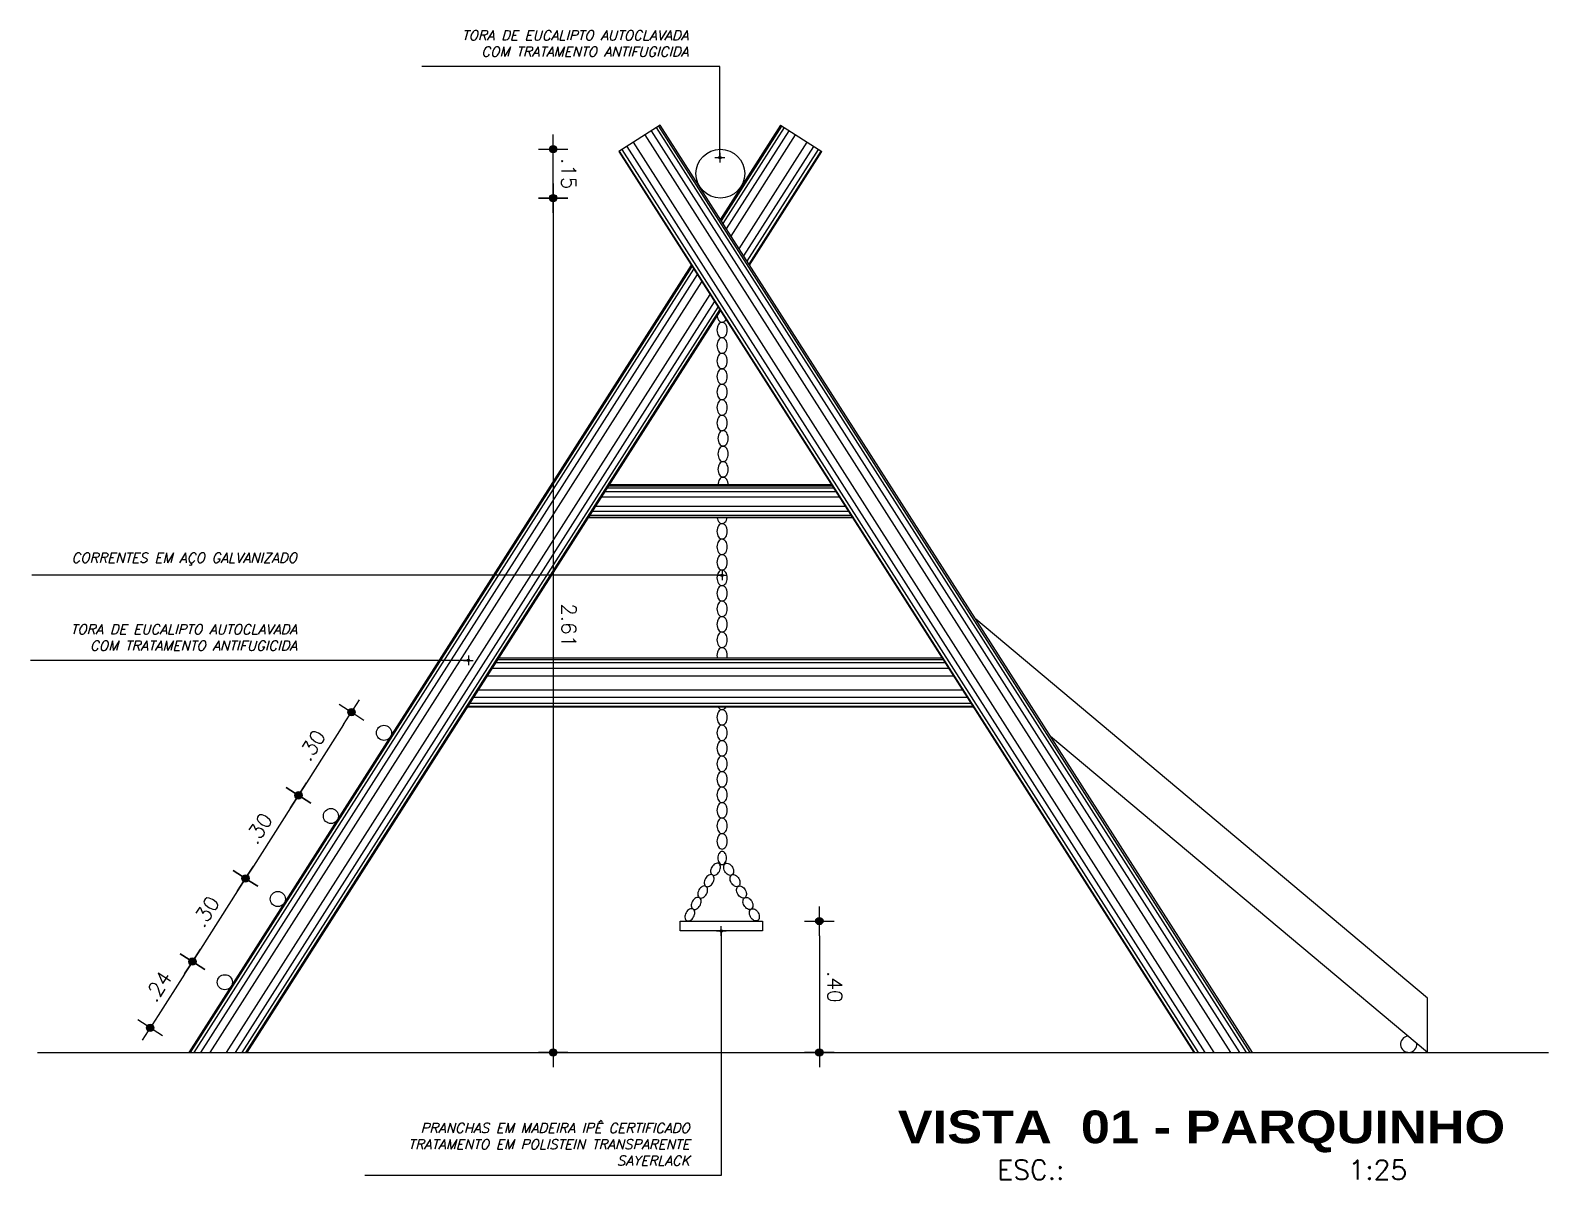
# Model space of a CAD drawing. Header units: millimetres. Extents: x 490 to 675, y -160 to -87.
# Drawn here: x 593.212 to 597.853, y -149.684 to -146.171 of the extents above; entities that cross this region are included whole.
import ezdxf
from ezdxf.enums import TextEntityAlignment as Align

# ---------------------------------------------------------------- set-up
doc = ezdxf.new("R2010")
doc.units = ezdxf.units.MM
doc.header["$LTSCALE"] = 2.5
for name, color, linetype in [('ARQ_COTAS', 1, 'Continuous'), ('ARQ_ESTRUTURA', 6, 'Continuous'), ('ARQ_HAT', 8, 'Continuous'), ('ARQ_VISTA00', 8, 'Continuous'), ('ARQ_VISTA01', 7, 'Continuous'), ('ARQ_VISTA02', 2, 'Continuous'), ('COTAS', 1, 'Continuous'), ('TITULO', 2, 'Continuous'), ('UR_VISTA2', 2, 'Continuous')]:
    doc.layers.add(name, color=color, linetype=linetype)
doc.styles.add('COTA200', font='ROMANS.SHX')
doc.styles.add('COTA25', font='romans.shx')
doc.styles.add('ROMANS', font='romans', dxfattribs={"oblique": 15})
doc.styles.add('TIT200', font='')
doc.styles.get('TIT200').set_extended_font_data('Arial Black')
doc.dimstyles.new('CHAMADA 20 AGORA', dxfattribs={"dimtxt": 0.03, "dimasz": 0.015, "dimexe": 0.18, "dimexo": 0.06, "dimgap": 0.03, "dimtad": 1, "dimrnd": 0.01, "dimzin": 4, "dimdsep": 46, "dimtxsty": 'ROMANS', "dimblk": 'DOT', "dimcen": 0.09, "dimse1": 1, "dimse2": 1, "dimclrd": 7, "dimclre": 8, "dimclrt": 2, "dimadec": 0, "dimazin": 0, "dimtfac": 1.666667, "dimtix": 1, "dimtmove": 0, "dimatfit": 3, "dimldrblk": 'DOT', "dimfxl": 1, "dimtvp": 1.333333, "dimtolj": 1, "dimtzin": 0, "dimarcsym": 0})
doc.dimstyles.new('COTA25$0', dxfattribs={"dimtxt": 0.045, "dimasz": 0.045, "dimexe": 0.05, "dimexo": 0.95, "dimgap": 0.025, "dimtad": 1, "dimzin": 4, "dimdsep": 46, "dimtxsty": 'COTA25', "dimblk": 'bola', "dimcen": -0.1, "dimdle": 0.05, "dimse1": 1, "dimse2": 1, "dimclrd": 256, "dimclre": 3, "dimclrt": 2, "dimadec": 0, "dimazin": 0, "dimtfac": 1, "dimtix": 1, "dimtmove": 2, "dimatfit": 3, "dimldrblk": 'USERTICK', "dimfxl": 1, "dimtvp": 2.5, "dimtolj": 1, "dimtzin": 4, "dimarcsym": 0})

# ---------------------------------------------------------------- blocks, each defined once
blk = doc.blocks.new('bola')
blk.add_hatch(color=0).paths.add_polyline_path([(-0.25, 0, 1), (0.25, 0, 1)])
at = {"color": 0}
for p, q in [((-1, 0), (-0.25, 0)), ((0, 1), (0, 0.25)), ((0.25, 0), (1, 0)), ((0, -0.25), (0, -1))]:
    blk.add_line(p, q, dxfattribs=at)
blk.add_circle((0, 0), 0.25, dxfattribs=at)
blk = doc.blocks.new('*D496')
at = {"layer": 'COTAS', "lineweight": -2}
blk.add_line((594.1696, -148.2932), (594.0558, -148.4716), dxfattribs=at)
at = {"layer": 'DEFPOINTS', "color": 0}
for p in [(594.2929, -148.3185), (594.0316, -148.5095), (594.1307, -148.5728)]:
    blk.add_point(p, dxfattribs=at)
at = {"layer": 'COTAS', "lineweight": -2, "xscale": 0.045, "yscale": 0.045, "zscale": 0.045}
for p, rotation in [((594.1938, -148.2552), 57.46374464944542), ((594.0316, -148.5095), 237.4637446494454)]:
    blk.add_blockref('bola', p, dxfattribs=dict(at, rotation=rotation))
at = {"layer": 'COTAS', "color": 2, "insert": (594.0727, -148.3568), "char_height": 0.045, "attachment_point": 5, "rotation": 57.4637, "style": 'COTA25'}
blk.add_mtext('\\A1;.30', dxfattribs=at)
blk = doc.blocks.new('USERTICK')
at = {"color": 0}
for p, q in [((-1, 0), (1, 0)), ((0, 1), (0, -1))]:
    blk.add_line(p, q, dxfattribs=at)
blk.add_circle((0, 0), 0.25, dxfattribs=at)
blk = doc.blocks.new('*D497')
at = {"layer": 'COTAS', "lineweight": -2}
blk.add_line((594.0074, -148.5475), (593.8938, -148.7256), dxfattribs=at)
at = {"layer": 'DEFPOINTS', "color": 0}
for p in [(594.1307, -148.5728), (593.8696, -148.7635), (593.9684, -148.8265)]:
    blk.add_point(p, dxfattribs=at)
at = {"layer": 'COTAS', "lineweight": -2, "xscale": 0.045, "yscale": 0.045, "zscale": 0.045}
for p, rotation in [((594.0316, -148.5095), 57.46374464944302), ((593.8696, -148.7635), 237.463744649443)]:
    blk.add_blockref('bola', p, dxfattribs=dict(at, rotation=rotation))
at = {"layer": 'COTAS', "color": 2, "insert": (593.9105, -148.611), "char_height": 0.045, "attachment_point": 5, "rotation": 57.4637, "style": 'COTA25'}
blk.add_mtext('\\A1;.30', dxfattribs=at)
blk = doc.blocks.new('*D498')
at = {"layer": 'COTAS', "lineweight": -2}
blk.add_line((593.8454, -148.8015), (593.7315, -148.9799), dxfattribs=at)
at = {"layer": 'DEFPOINTS', "color": 0}
for p in [(593.9684, -148.8265), (593.7073, -149.0178), (593.8064, -149.081)]:
    blk.add_point(p, dxfattribs=at)
at = {"layer": 'COTAS', "lineweight": -2, "xscale": 0.045, "yscale": 0.045, "zscale": 0.045}
for p, rotation in [((593.8696, -148.7635), 57.46374464944302), ((593.7073, -149.0178), 237.463744649443)]:
    blk.add_blockref('bola', p, dxfattribs=dict(at, rotation=rotation))
at = {"layer": 'COTAS', "color": 2, "insert": (593.7484, -148.8651), "char_height": 0.045, "attachment_point": 5, "rotation": 57.4637, "style": 'COTA25'}
blk.add_mtext('\\A1;.30', dxfattribs=at)
blk = doc.blocks.new('*D499')
at = {"layer": 'COTAS', "lineweight": -2}
blk.add_line((593.6831, -149.0558), (593.6024, -149.1823), dxfattribs=at)
at = {"layer": 'DEFPOINTS', "color": 0}
for p in [(593.8064, -149.081), (593.5782, -149.2203), (593.6965, -149.2957)]:
    blk.add_point(p, dxfattribs=at)
at = {"layer": 'COTAS', "lineweight": -2, "xscale": 0.045, "yscale": 0.045, "zscale": 0.045}
for p, rotation in [((593.7073, -149.0178), 57.46374464944302), ((593.5782, -149.2203), 237.463744649443)]:
    blk.add_blockref('bola', p, dxfattribs=dict(at, rotation=rotation))
at = {"layer": 'COTAS', "color": 2, "insert": (593.6027, -149.0935), "char_height": 0.045, "attachment_point": 5, "rotation": 57.4637, "style": 'COTA25'}
blk.add_mtext('\\A1;.24', dxfattribs=at)
blk = doc.blocks.new('*D500')
at = {"layer": 'COTAS', "lineweight": -2}
blk.add_line((595.6238, -148.9389), (595.6238, -149.2507), dxfattribs=at)
at = {"layer": 'DEFPOINTS', "color": 0}
for p in [(595.324, -148.8939), (595.324, -149.2957), (595.6238, -149.2957)]:
    blk.add_point(p, dxfattribs=at)
at = {"layer": 'COTAS', "lineweight": -2, "xscale": 0.045, "yscale": 0.045, "zscale": 0.045}
for p, rotation in [((595.6238, -148.8939), 90.00011081530454), ((595.6238, -149.2957), 270.0001108153045)]:
    blk.add_blockref('bola', p, dxfattribs=dict(at, rotation=rotation))
at = {"layer": 'COTAS', "color": 2, "insert": (595.6713, -149.0948), "char_height": 0.045, "attachment_point": 5, "rotation": 270.0001, "style": 'COTA25'}
blk.add_mtext('\\A1;.40', dxfattribs=at)
blk = doc.blocks.new('*D502')
at = {"layer": 'COTAS', "lineweight": -2}
blk.add_line((594.8101, -146.7286), (594.8101, -149.2507), dxfattribs=at)
at = {"layer": 'DEFPOINTS', "color": 0}
for p in [(595.3212, -146.6836), (594.8101, -149.2957), (595.3212, -149.2957)]:
    blk.add_point(p, dxfattribs=at)
at = {"layer": 'COTAS', "lineweight": -2, "xscale": 0.045, "yscale": 0.045, "zscale": 0.045}
for p, rotation in [((594.8101, -146.6836), 90.00011398557947), ((594.8101, -149.2957), 270.0001139855795)]:
    blk.add_blockref('bola', p, dxfattribs=dict(at, rotation=rotation))
at = {"layer": 'COTAS', "color": 2, "insert": (594.8576, -147.9897), "char_height": 0.045, "attachment_point": 5, "rotation": 270.0001, "style": 'COTA25'}
blk.add_mtext('\\A1;2.61', dxfattribs=at)
blk = doc.blocks.new('*D503')
at = {"layer": 'COTAS', "lineweight": -2}
blk.add_line((594.8101, -146.6386), (594.8101, -146.5792), dxfattribs=at)
at = {"layer": 'DEFPOINTS', "color": 0}
for p in [(594.8101, -146.5342), (595.3212, -146.5342), (595.3212, -146.6836)]:
    blk.add_point(p, dxfattribs=at)
at = {"layer": 'COTAS', "lineweight": -2, "xscale": 0.045, "yscale": 0.045, "zscale": 0.045}
for p, rotation in [((594.8101, -146.5342), 90.00011398558216), ((594.8101, -146.6836), 270.0001139855821)]:
    blk.add_blockref('bola', p, dxfattribs=dict(at, rotation=rotation))
at = {"layer": 'COTAS', "color": 2, "insert": (594.8576, -146.6089), "char_height": 0.045, "attachment_point": 5, "rotation": 270.0001, "style": 'COTA25'}
blk.add_mtext('\\A1;.15', dxfattribs=at)
blk = doc.blocks.new('DOT')
for p, q in [((-1, 0), (1, 0)), ((0, 1), (0, -1))]:
    blk.add_line(p, q)
blk.add_circle((0, 0), 0.25)

msp = doc.modelspace()

# ---------------------------------------------------------------- linework, layer by layer
at = {"layer": 'ARQ_ESTRUTURA'}
msp.add_line((593.2338, -149.2957), (597.8532, -149.2957), dxfattribs=at)
at = {"layer": 'ARQ_HAT'}
for p, q in [((596.9091, -149.2958), (595.111, -146.4776)), ((596.9296, -149.2958), (595.1256, -146.4682)), ((596.9408, -149.2958), (595.1336, -146.4632)), ((595.3242, -146.7529), (595.509, -146.4632)), ((595.3298, -146.7616), (595.5169, -146.4682)), ((595.3401, -146.7777), (595.5316, -146.4776)), ((596.8033, -149.2958), (595.0359, -146.5255)), ((596.8311, -149.2958), (595.0556, -146.5129)), ((596.8813, -149.2958), (595.0913, -146.4902)), ((595.354, -146.7995), (595.5513, -146.4902)), ((595.3791, -146.8388), (595.587, -146.5129)), ((595.393, -146.8606), (595.6067, -146.5255)), ((596.7716, -149.2958), (595.0133, -146.5399)), ((596.7827, -149.2958), (595.0212, -146.5349)), ((595.4033, -146.8767), (595.6214, -146.5349)), ((595.4088, -146.8854), (595.6293, -146.5399)), ((593.7018, -149.2958), (595.235, -146.8927)), ((593.7129, -149.2958), (595.2406, -146.9014)), ((593.7335, -149.2958), (595.2508, -146.9176)), ((593.7613, -149.2958), (595.2647, -146.9393)), ((593.8115, -149.2958), (595.2898, -146.9787)), ((593.8393, -149.2958), (595.3037, -147.0004)), ((593.8598, -149.2958), (595.314, -147.0166)), ((593.871, -149.2958), (595.3196, -147.0253)), ((594.9684, -147.581), (595.674, -147.581)), ((594.9758, -147.5693), (595.6665, -147.5693)), ((594.9798, -147.563), (595.6625, -147.563)), ((594.9402, -147.6251), (595.7021, -147.6251)), ((594.9583, -147.5967), (595.684, -147.5967)), ((594.9187, -147.6588), (595.7236, -147.6588)), ((594.9227, -147.6525), (595.7196, -147.6525)), ((594.9302, -147.6409), (595.7122, -147.6409)), ((594.635, -148.1034), (596.0072, -148.1034)), ((594.641, -148.094), (596.0012, -148.094)), ((594.609, -148.1442), (596.0333, -148.1442)), ((594.624, -148.1208), (596.0183, -148.1208)), ((594.582, -148.1865), (596.0602, -148.1865)), ((594.55, -148.2367), (596.0922, -148.2367)), ((594.556, -148.2273), (596.0862, -148.2273)), ((594.5671, -148.2099), (596.0752, -148.2099))]:
    msp.add_line(p, q, dxfattribs=at)
at = {"layer": 'ARQ_VISTA00'}
for points in [[(595.3265, -147.1107, 0.140422), (595.3321, -147.1091, 0.107133), (595.3376, -147.1038, 0.079572), (595.3409, -147.0965, 0.067159), (595.3422, -147.087, 0.067159), (595.3409, -147.0776, 0.079572), (595.3376, -147.0703, 0.107133), (595.3321, -147.065, 0.140422), (595.3265, -147.0633, 0.140422), (595.3209, -147.065, 0.107133), (595.3154, -147.0703, 0.079572), (595.312, -147.0776, 0.067159), (595.3108, -147.087, 0.067159), (595.312, -147.0965, 0.079572), (595.3154, -147.1038, 0.107133), (595.3209, -147.1091, 0.140422)], [(595.3265, -147.1581, 0.140422), (595.3321, -147.1565, 0.107133), (595.3376, -147.1512, 0.079572), (595.3409, -147.1438, 0.067159), (595.3422, -147.1344, 0.067159), (595.3409, -147.125, 0.079572), (595.3376, -147.1177, 0.107133), (595.3321, -147.1123, 0.140422), (595.3265, -147.1107, 0.140422), (595.3209, -147.1123, 0.107133), (595.3154, -147.1177, 0.079572), (595.312, -147.125, 0.067159), (595.3108, -147.1344, 0.067159), (595.312, -147.1438, 0.079572), (595.3154, -147.1512, 0.107133), (595.3209, -147.1565, 0.140422)], [(595.3265, -147.2055, 0.140422), (595.3321, -147.2039, 0.107133), (595.3376, -147.1985, 0.079572), (595.3409, -147.1912, 0.067159), (595.3422, -147.1818, 0.067159), (595.3409, -147.1724, 0.079572), (595.3376, -147.165, 0.107133), (595.3321, -147.1597, 0.140422), (595.3265, -147.1581, 0.140422), (595.3209, -147.1597, 0.107133), (595.3154, -147.165, 0.079572), (595.312, -147.1724, 0.067159), (595.3108, -147.1818, 0.067159), (595.312, -147.1912, 0.079572), (595.3154, -147.1985, 0.107133), (595.3209, -147.2039, 0.140422)], [(595.3265, -147.2529, 0.140422), (595.3321, -147.2512, 0.107133), (595.3376, -147.2459, 0.079572), (595.3409, -147.2386, 0.067159), (595.3422, -147.2292, 0.067159), (595.3409, -147.2197, 0.079572), (595.3376, -147.2124, 0.107133), (595.3321, -147.2071, 0.140422), (595.3265, -147.2055, 0.140422), (595.3209, -147.2071, 0.107133), (595.3154, -147.2124, 0.079572), (595.312, -147.2197, 0.067159), (595.3108, -147.2292, 0.067159), (595.312, -147.2386, 0.079572), (595.3154, -147.2459, 0.107133), (595.3209, -147.2512, 0.140422)], [(595.3265, -147.3002, 0.140422), (595.3321, -147.2986, 0.107133), (595.3376, -147.2933, 0.079572), (595.3409, -147.286, 0.067159), (595.3422, -147.2765, 0.067159), (595.3409, -147.2671, 0.079572), (595.3376, -147.2598, 0.107133), (595.3321, -147.2545, 0.140422), (595.3265, -147.2529, 0.140422), (595.3209, -147.2545, 0.107133), (595.3154, -147.2598, 0.079572), (595.312, -147.2671, 0.067159), (595.3108, -147.2765, 0.067159), (595.312, -147.286, 0.079572), (595.3154, -147.2933, 0.107133), (595.3209, -147.2986, 0.140422)], [(595.3265, -147.3476, 0.140422), (595.3321, -147.346, 0.107133), (595.3376, -147.3407, 0.079572), (595.3409, -147.3334, 0.067159), (595.3422, -147.3239, 0.067159), (595.3409, -147.3145, 0.079572), (595.3376, -147.3072, 0.107133), (595.3321, -147.3019, 0.140422), (595.3265, -147.3002, 0.140422), (595.3209, -147.3019, 0.107133), (595.3154, -147.3072, 0.079572), (595.312, -147.3145, 0.067159), (595.3108, -147.3239, 0.067159), (595.312, -147.3334, 0.079572), (595.3154, -147.3407, 0.107133), (595.3209, -147.346, 0.140422)], [(595.3265, -147.395, 0.140422), (595.3321, -147.3934, 0.107133), (595.3376, -147.3881, 0.079572), (595.3409, -147.3807, 0.067159), (595.3422, -147.3713, 0.067159), (595.3409, -147.3619, 0.079572), (595.3376, -147.3546, 0.107133), (595.3321, -147.3492, 0.140422), (595.3265, -147.3476, 0.140422), (595.3209, -147.3492, 0.107133), (595.3154, -147.3546, 0.079572), (595.312, -147.3619, 0.067159), (595.3108, -147.3713, 0.067159), (595.312, -147.3807, 0.079572), (595.3154, -147.3881, 0.107133), (595.3209, -147.3934, 0.140422)], [(595.3294, -147.442, 0.140422), (595.3351, -147.4403, 0.107133), (595.3405, -147.435, 0.079572), (595.3439, -147.4277, 0.067159), (595.3452, -147.4183, 0.067159), (595.3439, -147.4088, 0.079572), (595.3405, -147.4015, 0.107133), (595.3351, -147.3962, 0.140422), (595.3294, -147.3946, 0.140422), (595.3238, -147.3962, 0.107133), (595.3183, -147.4015, 0.079572), (595.315, -147.4088, 0.067159), (595.3137, -147.4183, 0.067159), (595.315, -147.4277, 0.079572), (595.3183, -147.435, 0.107133), (595.3238, -147.4403, 0.140422)], [(595.3294, -147.4893, 0.140422), (595.3351, -147.4877, 0.107133), (595.3405, -147.4824, 0.079572), (595.3439, -147.4751, 0.067159), (595.3452, -147.4657, 0.067159), (595.3439, -147.4562, 0.079572), (595.3405, -147.4489, 0.107133), (595.3351, -147.4436, 0.140422), (595.3294, -147.442, 0.140422), (595.3238, -147.4436, 0.107133), (595.3183, -147.4489, 0.079572), (595.315, -147.4562, 0.067159), (595.3137, -147.4657, 0.067159), (595.315, -147.4751, 0.079572), (595.3183, -147.4824, 0.107133), (595.3238, -147.4877, 0.140422)], [(595.3294, -147.5367, 0.140422), (595.3351, -147.5351, 0.107133), (595.3405, -147.5298, 0.079572), (595.3439, -147.5225, 0.067159), (595.3452, -147.513, 0.067159), (595.3439, -147.5036, 0.079572), (595.3405, -147.4963, 0.107133), (595.3351, -147.491, 0.140422), (595.3294, -147.4893, 0.140422), (595.3238, -147.491, 0.107133), (595.3183, -147.4963, 0.079572), (595.315, -147.5036, 0.067159), (595.3137, -147.513, 0.067159), (595.315, -147.5225, 0.079572), (595.3183, -147.5298, 0.107133), (595.3238, -147.5351, 0.140422)], [(595.3265, -147.7262, 0.140422), (595.3321, -147.7246, 0.107133), (595.3376, -147.7193, 0.079572), (595.3409, -147.712, 0.067159), (595.3422, -147.7026, 0.067159), (595.3409, -147.6931, 0.079572), (595.3376, -147.6858, 0.107133), (595.3321, -147.6805, 0.140422), (595.3265, -147.6789, 0.140422), (595.3209, -147.6805, 0.107133), (595.3154, -147.6858, 0.079572), (595.312, -147.6931, 0.067159), (595.3108, -147.7026, 0.067159), (595.312, -147.712, 0.079572), (595.3154, -147.7193, 0.107133), (595.3209, -147.7246, 0.140422)], [(595.3265, -147.7736, 0.140422), (595.3321, -147.772, 0.107133), (595.3376, -147.7667, 0.079572), (595.3409, -147.7594, 0.067159), (595.3422, -147.7499, 0.067159), (595.3409, -147.7405, 0.079572), (595.3376, -147.7332, 0.107133), (595.3321, -147.7279, 0.140422), (595.3265, -147.7262, 0.140422), (595.3209, -147.7279, 0.107133), (595.3154, -147.7332, 0.079572), (595.312, -147.7405, 0.067159), (595.3108, -147.7499, 0.067159), (595.312, -147.7594, 0.079572), (595.3154, -147.7667, 0.107133), (595.3209, -147.772, 0.140422)], [(595.3265, -147.821, 0.140422), (595.3321, -147.8194, 0.107133), (595.3376, -147.8141, 0.079572), (595.3409, -147.8067, 0.067159), (595.3422, -147.7973, 0.067159), (595.3409, -147.7879, 0.079572), (595.3376, -147.7806, 0.107133), (595.3321, -147.7752, 0.140422), (595.3265, -147.7736, 0.140422), (595.3209, -147.7752, 0.107133), (595.3154, -147.7806, 0.079572), (595.312, -147.7879, 0.067159), (595.3108, -147.7973, 0.067159), (595.312, -147.8067, 0.079572), (595.3154, -147.8141, 0.107133), (595.3209, -147.8194, 0.140422)], [(595.3265, -147.8684, 0.140422), (595.3321, -147.8668, 0.107133), (595.3376, -147.8614, 0.079572), (595.3409, -147.8541, 0.067159), (595.3422, -147.8447, 0.067159), (595.3409, -147.8353, 0.079572), (595.3376, -147.8279, 0.107133), (595.3321, -147.8226, 0.140422), (595.3265, -147.821, 0.140422), (595.3209, -147.8226, 0.107133), (595.3154, -147.8279, 0.079572), (595.312, -147.8353, 0.067159), (595.3108, -147.8447, 0.067159), (595.312, -147.8541, 0.079572), (595.3154, -147.8614, 0.107133), (595.3209, -147.8668, 0.140422)], [(595.3265, -147.9158, 0.140422), (595.3321, -147.9141, 0.107133), (595.3376, -147.9088, 0.079572), (595.3409, -147.9015, 0.067159), (595.3422, -147.8921, 0.067159), (595.3409, -147.8826, 0.079572), (595.3376, -147.8753, 0.107133), (595.3321, -147.87, 0.140422), (595.3265, -147.8684, 0.140422), (595.3209, -147.87, 0.107133), (595.3154, -147.8753, 0.079572), (595.312, -147.8826, 0.067159), (595.3108, -147.8921, 0.067159), (595.312, -147.9015, 0.079572), (595.3154, -147.9088, 0.107133), (595.3209, -147.9141, 0.140422)], [(595.3265, -147.9631, 0.140422), (595.3321, -147.9615, 0.107133), (595.3376, -147.9562, 0.079572), (595.3409, -147.9489, 0.067159), (595.3422, -147.9394, 0.067159), (595.3409, -147.93, 0.079572), (595.3376, -147.9227, 0.107133), (595.3321, -147.9174, 0.140422), (595.3265, -147.9158, 0.140422), (595.3209, -147.9174, 0.107133), (595.3154, -147.9227, 0.079572), (595.312, -147.93, 0.067159), (595.3108, -147.9394, 0.067159), (595.312, -147.9489, 0.079572), (595.3154, -147.9562, 0.107133), (595.3209, -147.9615, 0.140422)], [(595.3265, -148.0105, 0.140422), (595.3321, -148.0089, 0.107133), (595.3376, -148.0036, 0.079572), (595.3409, -147.9963, 0.067159), (595.3422, -147.9868, 0.067159), (595.3409, -147.9774, 0.079572), (595.3376, -147.9701, 0.107133), (595.3321, -147.9648, 0.140422), (595.3265, -147.9631, 0.140422), (595.3209, -147.9648, 0.107133), (595.3154, -147.9701, 0.079572), (595.312, -147.9774, 0.067159), (595.3108, -147.9868, 0.067159), (595.312, -147.9963, 0.079572), (595.3154, -148.0036, 0.107133), (595.3209, -148.0089, 0.140422)], [(595.3265, -148.0579, 0.140422), (595.3321, -148.0563, 0.107133), (595.3376, -148.051, 0.079572), (595.3409, -148.0436, 0.067159), (595.3422, -148.0342, 0.067159), (595.3409, -148.0248, 0.079572), (595.3376, -148.0175, 0.107133), (595.3321, -148.0121, 0.140422), (595.3265, -148.0105, 0.140422), (595.3209, -148.0121, 0.107133), (595.3154, -148.0175, 0.079572), (595.312, -148.0248, 0.067159), (595.3108, -148.0342, 0.067159), (595.312, -148.0436, 0.079572), (595.3154, -148.051, 0.107133), (595.3209, -148.0563, 0.140422)], [(595.3265, -148.2948, 0.140422), (595.3321, -148.2932, 0.107133), (595.3376, -148.2879, 0.079572), (595.3409, -148.2805, 0.067159), (595.3422, -148.2711, 0.067159), (595.3409, -148.2617, 0.079572), (595.3376, -148.2544, 0.107133), (595.3321, -148.249, 0.140422), (595.3265, -148.2474, 0.140422), (595.3209, -148.249, 0.107133), (595.3154, -148.2544, 0.079572), (595.312, -148.2617, 0.067159), (595.3108, -148.2711, 0.067159), (595.312, -148.2805, 0.079572), (595.3154, -148.2879, 0.107133), (595.3209, -148.2932, 0.140422)], [(595.3265, -148.3422, 0.140422), (595.3321, -148.3406, 0.107133), (595.3376, -148.3352, 0.079572), (595.3409, -148.3279, 0.067159), (595.3422, -148.3185, 0.067159), (595.3409, -148.3091, 0.079572), (595.3376, -148.3017, 0.107133), (595.3321, -148.2964, 0.140422), (595.3265, -148.2948, 0.140422), (595.3209, -148.2964, 0.107133), (595.3154, -148.3017, 0.079572), (595.312, -148.3091, 0.067159), (595.3108, -148.3185, 0.067159), (595.312, -148.3279, 0.079572), (595.3154, -148.3352, 0.107133), (595.3209, -148.3406, 0.140422)], [(595.3265, -148.3896, 0.140422), (595.3321, -148.3879, 0.107133), (595.3376, -148.3826, 0.079572), (595.3409, -148.3753, 0.067159), (595.3422, -148.3659, 0.067159), (595.3409, -148.3564, 0.079572), (595.3376, -148.3491, 0.107133), (595.3321, -148.3438, 0.140422), (595.3265, -148.3422, 0.140422), (595.3209, -148.3438, 0.107133), (595.3154, -148.3491, 0.079572), (595.312, -148.3564, 0.067159), (595.3108, -148.3659, 0.067159), (595.312, -148.3753, 0.079572), (595.3154, -148.3826, 0.107133), (595.3209, -148.3879, 0.140422)], [(595.3265, -148.4369, 0.140422), (595.3321, -148.4353, 0.107133), (595.3376, -148.43, 0.079572), (595.3409, -148.4227, 0.067159), (595.3422, -148.4132, 0.067159), (595.3409, -148.4038, 0.079572), (595.3376, -148.3965, 0.107133), (595.3321, -148.3912, 0.140422), (595.3265, -148.3896, 0.140422), (595.3209, -148.3912, 0.107133), (595.3154, -148.3965, 0.079572), (595.312, -148.4038, 0.067159), (595.3108, -148.4132, 0.067159), (595.312, -148.4227, 0.079572), (595.3154, -148.43, 0.107133), (595.3209, -148.4353, 0.140422)], [(595.3265, -148.4843, 0.140422), (595.3321, -148.4827, 0.107133), (595.3376, -148.4774, 0.079572), (595.3409, -148.4701, 0.067159), (595.3422, -148.4606, 0.067159), (595.3409, -148.4512, 0.079572), (595.3376, -148.4439, 0.107133), (595.3321, -148.4386, 0.140422), (595.3265, -148.4369, 0.140422), (595.3209, -148.4386, 0.107133), (595.3154, -148.4439, 0.079572), (595.312, -148.4512, 0.067159), (595.3108, -148.4606, 0.067159), (595.312, -148.4701, 0.079572), (595.3154, -148.4774, 0.107133), (595.3209, -148.4827, 0.140422)], [(595.3265, -148.5317, 0.140422), (595.3321, -148.5301, 0.107133), (595.3376, -148.5248, 0.079572), (595.3409, -148.5174, 0.067159), (595.3422, -148.508, 0.067159), (595.3409, -148.4986, 0.079572), (595.3376, -148.4913, 0.107133), (595.3321, -148.4859, 0.140422), (595.3265, -148.4843, 0.140422), (595.3209, -148.4859, 0.107133), (595.3154, -148.4913, 0.079572), (595.312, -148.4986, 0.067159), (595.3108, -148.508, 0.067159), (595.312, -148.5174, 0.079572), (595.3154, -148.5248, 0.107133), (595.3209, -148.5301, 0.140422)], [(595.3265, -148.5791, 0.140422), (595.3321, -148.5775, 0.107133), (595.3376, -148.5721, 0.079572), (595.3409, -148.5648, 0.067159), (595.3422, -148.5554, 0.067159), (595.3409, -148.546, 0.079572), (595.3376, -148.5386, 0.107133), (595.3321, -148.5333, 0.140422), (595.3265, -148.5317, 0.140422), (595.3209, -148.5333, 0.107133), (595.3154, -148.5386, 0.079572), (595.312, -148.546, 0.067159), (595.3108, -148.5554, 0.067159), (595.312, -148.5648, 0.079572), (595.3154, -148.5721, 0.107133), (595.3209, -148.5775, 0.140422)], [(595.3265, -148.6265, 0.140422), (595.3321, -148.6248, 0.107133), (595.3376, -148.6195, 0.079572), (595.3409, -148.6122, 0.067159), (595.3422, -148.6028, 0.067159), (595.3409, -148.5933, 0.079572), (595.3376, -148.586, 0.107133), (595.3321, -148.5807, 0.140422), (595.3265, -148.5791, 0.140422), (595.3209, -148.5807, 0.107133), (595.3154, -148.586, 0.079572), (595.312, -148.5933, 0.067159), (595.3108, -148.6028, 0.067159), (595.312, -148.6122, 0.079572), (595.3154, -148.6195, 0.107133), (595.3209, -148.6248, 0.140422)], [(595.3265, -148.6738, 0.140422), (595.3321, -148.6722, 0.107133), (595.3376, -148.6669, 0.079572), (595.3409, -148.6596, 0.067159), (595.3422, -148.6501, 0.067159), (595.3409, -148.6407, 0.079572), (595.3376, -148.6334, 0.107133), (595.3321, -148.6281, 0.140422), (595.3265, -148.6265, 0.140422), (595.3209, -148.6281, 0.107133), (595.3154, -148.6334, 0.079572), (595.312, -148.6407, 0.067159), (595.3108, -148.6501, 0.067159), (595.312, -148.6596, 0.079572), (595.3154, -148.6669, 0.107133), (595.3209, -148.6722, 0.140422)], [(595.3265, -148.7211, 0.140422), (595.3313, -148.7197, 0.107133), (595.3359, -148.7152, 0.079572), (595.3387, -148.709, 0.067159), (595.3398, -148.7011, 0.067159), (595.3387, -148.6931, 0.079572), (595.3359, -148.6869, 0.107133), (595.3313, -148.6825, 0.140422), (595.3265, -148.6811, 0.140422), (595.3217, -148.6825, 0.107133), (595.3171, -148.6869, 0.079572), (595.3143, -148.6931, 0.067159), (595.3132, -148.7011, 0.067159), (595.3143, -148.709, 0.079572), (595.3171, -148.7152, 0.107133), (595.3217, -148.7197, 0.140422)], [(595.277, -148.7878, 0.140422), (595.2819, -148.7889, 0.107133), (595.2881, -148.7873, 0.079572), (595.2936, -148.7833, 0.067159), (595.2984, -148.7769, 0.067159), (595.3014, -148.7694, 0.079572), (595.302, -148.7627, 0.107133), (595.3002, -148.7565, 0.140422), (595.2967, -148.7529, 0.140422), (595.2919, -148.7518, 0.107133), (595.2857, -148.7534, 0.079572), (595.2802, -148.7574, 0.067159), (595.2753, -148.7638, 0.067159), (595.2723, -148.7713, 0.079572), (595.2717, -148.778, 0.107133), (595.2736, -148.7842, 0.140422)], [(595.2967, -148.7529, 0.140422), (595.3015, -148.7541, 0.107133), (595.3078, -148.7525, 0.079572), (595.3133, -148.7485, 0.067159), (595.3181, -148.7421, 0.067159), (595.3211, -148.7346, 0.079572), (595.3217, -148.7278, 0.107133), (595.3199, -148.7216, 0.140422), (595.3164, -148.7181, 0.140422), (595.3116, -148.717, 0.107133), (595.3054, -148.7186, 0.079572), (595.2999, -148.7226, 0.067159), (595.295, -148.729, 0.067159), (595.292, -148.7365, 0.079572), (595.2914, -148.7432, 0.107133), (595.2932, -148.7494, 0.140422)], [(595.3563, -148.7529, -0.140422), (595.3515, -148.7541, -0.107133), (595.3452, -148.7525, -0.079572), (595.3397, -148.7485, -0.067159), (595.3349, -148.7421, -0.067159), (595.3319, -148.7346, -0.079572), (595.3313, -148.7278, -0.107133), (595.3331, -148.7216, -0.140422), (595.3366, -148.7181, -0.140422), (595.3414, -148.717, -0.107133), (595.3476, -148.7186, -0.079572), (595.3531, -148.7226, -0.067159), (595.358, -148.729, -0.067159), (595.361, -148.7365, -0.079572), (595.3616, -148.7432, -0.107133), (595.3597, -148.7494, -0.140422)], [(595.376, -148.7878, -0.140422), (595.3711, -148.7889, -0.107133), (595.3649, -148.7873, -0.079572), (595.3594, -148.7833, -0.067159), (595.3546, -148.7769, -0.067159), (595.3516, -148.7694, -0.079572), (595.351, -148.7627, -0.107133), (595.3528, -148.7565, -0.140422), (595.3563, -148.7529, -0.140422), (595.3611, -148.7518, -0.107133), (595.3673, -148.7534, -0.079572), (595.3728, -148.7574, -0.067159), (595.3777, -148.7638, -0.067159), (595.3806, -148.7713, -0.079572), (595.3812, -148.778, -0.107133), (595.3794, -148.7842, -0.140422)], [(595.2573, -148.8226, 0.140422), (595.2622, -148.8237, 0.107133), (595.2684, -148.8221, 0.079572), (595.2739, -148.8181, 0.067159), (595.2787, -148.8117, 0.067159), (595.2817, -148.8042, 0.079572), (595.2823, -148.7975, 0.107133), (595.2805, -148.7913, 0.140422), (595.277, -148.7878, 0.140422), (595.2722, -148.7866, 0.107133), (595.266, -148.7882, 0.079572), (595.2605, -148.7922, 0.067159), (595.2556, -148.7986, 0.067159), (595.2527, -148.8061, 0.079572), (595.2521, -148.8129, 0.107133), (595.2539, -148.819, 0.140422)], [(595.3956, -148.8226, -0.140422), (595.3908, -148.8237, -0.107133), (595.3846, -148.8221, -0.079572), (595.3791, -148.8181, -0.067159), (595.3742, -148.8117, -0.067159), (595.3713, -148.8042, -0.079572), (595.3707, -148.7975, -0.107133), (595.3725, -148.7913, -0.140422), (595.376, -148.7878, -0.140422), (595.3808, -148.7866, -0.107133), (595.387, -148.7882, -0.079572), (595.3925, -148.7922, -0.067159), (595.3974, -148.7986, -0.067159), (595.4003, -148.8061, -0.079572), (595.4009, -148.8129, -0.107133), (595.3991, -148.819, -0.140422)], [(595.2377, -148.8574, 0.140422), (595.2425, -148.8586, 0.107133), (595.2487, -148.8569, 0.079572), (595.2542, -148.8529, 0.067159), (595.2591, -148.8465, 0.067159), (595.262, -148.8391, 0.079572), (595.2626, -148.8323, 0.107133), (595.2608, -148.8261, 0.140422), (595.2573, -148.8226, 0.140422), (595.2525, -148.8214, 0.107133), (595.2463, -148.8231, 0.079572), (595.2408, -148.8271, 0.067159), (595.236, -148.8335, 0.067159), (595.233, -148.8409, 0.079572), (595.2324, -148.8477, 0.107133), (595.2342, -148.8539, 0.140422)], [(595.4153, -148.8574, -0.140422), (595.4105, -148.8586, -0.107133), (595.4043, -148.8569, -0.079572), (595.3988, -148.8529, -0.067159), (595.3939, -148.8465, -0.067159), (595.3909, -148.8391, -0.079572), (595.3904, -148.8323, -0.107133), (595.3922, -148.8261, -0.140422), (595.3956, -148.8226, -0.140422), (595.4005, -148.8214, -0.107133), (595.4067, -148.8231, -0.079572), (595.4122, -148.8271, -0.067159), (595.417, -148.8335, -0.067159), (595.42, -148.8409, -0.079572), (595.4206, -148.8477, -0.107133), (595.4188, -148.8539, -0.140422)], [(595.218, -148.8922, 0.140422), (595.2228, -148.8934, 0.107133), (595.229, -148.8917, 0.079572), (595.2345, -148.8877, 0.067159), (595.2394, -148.8813, 0.067159), (595.2424, -148.8739, 0.079572), (595.2429, -148.8671, 0.107133), (595.2411, -148.8609, 0.140422), (595.2377, -148.8574, 0.140422), (595.2328, -148.8562, 0.107133), (595.2266, -148.8579, 0.079572), (595.2211, -148.8619, 0.067159), (595.2163, -148.8683, 0.067159), (595.2133, -148.8757, 0.079572), (595.2127, -148.8825, 0.107133), (595.2145, -148.8887, 0.140422)], [(595.435, -148.8922, -0.140422), (595.4302, -148.8934, -0.107133), (595.424, -148.8917, -0.079572), (595.4185, -148.8877, -0.067159), (595.4136, -148.8813, -0.067159), (595.4106, -148.8739, -0.079572), (595.41, -148.8671, -0.107133), (595.4119, -148.8609, -0.140422), (595.4153, -148.8574, -0.140422), (595.4201, -148.8562, -0.107133), (595.4264, -148.8579, -0.079572), (595.4319, -148.8619, -0.067159), (595.4367, -148.8683, -0.067159), (595.4397, -148.8757, -0.079572), (595.4403, -148.8825, -0.107133), (595.4385, -148.8887, -0.140422)]]:
    msp.add_lwpolyline(points, format="xyb", close=True, dxfattribs=at)
for points in [[(595.311, -147.044, 0.036141), (595.312, -147.0491, 0.079572), (595.3154, -147.0564, 0.107133), (595.3209, -147.0617, 0.140422), (595.3265, -147.0633, 0.140422), (595.3321, -147.0617, 0.107133), (595.3376, -147.0564, 0.016685), (595.3385, -147.055)], [(595.3452, -147.5604, 0.067159), (595.3439, -147.551, 0.079572), (595.3405, -147.5437, 0.107133), (595.3351, -147.5383, 0.140422), (595.3294, -147.5367, 0.140422), (595.3238, -147.5383, 0.107133), (595.3183, -147.5437, 0.079572), (595.315, -147.551, 0.067159), (595.3137, -147.5604)], [(595.3111, -147.6601, 0.032284), (595.312, -147.6646, 0.079572), (595.3154, -147.6719, 0.107133), (595.3209, -147.6772, 0.140422), (595.3265, -147.6789, 0.140422), (595.3321, -147.6772, 0.107133), (595.3376, -147.6719, 0.079572), (595.3409, -147.6646, 0.032284), (595.3419, -147.6601)], [(595.3412, -148.0901, 0.060433), (595.3422, -148.0816, 0.067159), (595.3409, -148.0722, 0.079572), (595.3376, -148.0648, 0.107133), (595.3321, -148.0595, 0.140422), (595.3265, -148.0579, 0.140422), (595.3209, -148.0595, 0.107133), (595.3154, -148.0648, 0.079572), (595.312, -148.0722, 0.067159), (595.3108, -148.0816, 0.060432), (595.3118, -148.0901, 0.060432)], [(595.3148, -148.2395, 0.011104), (595.3154, -148.2405, 0.107133), (595.3209, -148.2458, 0.140422), (595.3265, -148.2474, 0.140422), (595.3321, -148.2458, 0.107133), (595.3376, -148.2405, 0.011104), (595.3382, -148.2395, 0.011104)]]:
    msp.add_lwpolyline(points, format="xyb", dxfattribs=at)
at = {"layer": 'ARQ_VISTA01'}
for p, q in [((595.1984, -148.924), (595.1984, -148.8939)), ((595.1984, -148.8939), (595.4496, -148.8939)), ((595.4496, -148.924), (595.1984, -148.924)), ((595.4496, -148.8939), (595.4496, -148.924))]:
    msp.add_line(p, q, dxfattribs=at)
at = {"layer": 'ARQ_VISTA02'}
for p, q in [((596.9475, -149.2957), (595.1376, -146.4606)), ((595.5051, -146.4606), (595.3214, -146.7485)), ((595.0109, -146.5415), (596.7682, -149.2957)), ((595.4104, -146.8882), (595.6317, -146.5413)), ((595.2322, -146.8884), (593.6965, -149.2957)), ((593.8746, -149.2957), (595.3213, -147.028)), ((594.9815, -147.5597), (595.6608, -147.5597)), ((594.918, -147.6601), (595.7246, -147.6601)), ((597.4825, -149.1292), (596.1019, -147.971)), ((595.9989, -148.0901), (594.6437, -148.0901)), ((596.0943, -148.2395), (594.5484, -148.2395)), ((597.4825, -149.2957), (596.3307, -148.3296))]:
    msp.add_line(p, q, dxfattribs=at)
for centre, radius in [((595.3212, -146.6089), 0.0747), ((594.2929, -148.3185), 0.0231), ((594.1307, -148.5728), 0.0231), ((593.9684, -148.8265), 0.0231), ((593.8064, -149.081), 0.0231)]:
    msp.add_circle(centre, radius, dxfattribs=at)
msp.add_arc((597.4254, -149.2704), 0.025, 96.2402, 3.7779, dxfattribs=at)
at = {"layer": 'UR_VISTA2'}
for p, q in [((595.1376, -146.4606), (595.0109, -146.5415)), ((595.5051, -146.4606), (595.6317, -146.5413)), ((597.4825, -149.2957), (597.4825, -149.1292))]:
    msp.add_line(p, q, dxfattribs=at)

# ---------------------------------------------------------------- texts
at = {"layer": 'ARQ_COTAS', "color": 2, "char_height": 0.03, "attachment_point": 9, "style": 'ROMANS'}
for s, insert in [('TORA DE EUCALIPTO AUTOCLAVADA\\PCOM TRATAMENTO ANTIFUGICIDA', (595.2229, -146.2508)), ('CORRENTES EM AÇO GALVANIZADO', (594.0267, -147.8069)), ('TORA DE EUCALIPTO AUTOCLAVADA\\PCOM TRATAMENTO ANTIFUGICIDA', (594.0267, -148.067)), ('PRANCHAS EM MADEIRA IPÊ CERTIFICADO\\PTRATAMENTO EM POLISTEIN TRANSPARENTE \\PSAYERLACK', (595.2273, -149.6413))]:
    msp.add_mtext(s, dxfattribs=dict(at, insert=insert))
at = {"layer": 'TITULO'}
for s, height, style, p in [('VISTA  01 - PARQUINHO', 0.1, 'TIT200', (596.7919, -149.5232)), ('ESC.:                   1:25', 0.06, 'COTA200', (596.7942, -149.6544))]:
    msp.add_text(s, height=height, dxfattribs=dict(at, style=style)).set_placement(p, align=Align.MIDDLE_CENTER)

# ---------------------------------------------------------------- dimensions: what is measured, and where the dimension line sits
at = {"layer": 'COTAS'}
for base, p1, p2, angle, picture, middle in [((594.8101, -146.5342), (595.3212, -146.6836), (595.3212, -146.5342), 90.0001, '*D503', (594.8576, -146.6089)), ((593.8696, -148.7635), (594.1307, -148.5728), (593.9684, -148.8265), 57.4637, '*D497', (593.9105, -148.611)), ((593.7073, -149.0178), (593.9684, -148.8265), (593.8064, -149.081), 57.4637, '*D498', (593.7484, -148.8651)), ((593.5782, -149.2203), (593.8064, -149.081), (593.6965, -149.2957), 57.4637, '*D499', (593.6027, -149.0935))]:
    dim = msp.add_linear_dim(base=base, p1=p1, p2=p2, angle=angle, dimstyle='COTA25$0', override={"dimclrt": 2}, dxfattribs=at)
    dim.commit()
    dim.dimension.update_dxf_attribs({"geometry": picture, "text_midpoint": middle})
for p1, p2, distance, picture, middle in [((595.3212, -146.6836), (595.3212, -149.2957), -0.5111, '*D502', (594.8576, -147.9897)), ((594.2929, -148.3185), (594.1307, -148.5728), -0.1175, '*D496', (594.0727, -148.3568)), ((595.324, -148.8939), (595.324, -149.2957), 0.2998, '*D500', (595.6713, -149.0948))]:
    dim = msp.add_aligned_dim(p1=p1, p2=p2, distance=distance, dimstyle='COTA25$0', override={"dimclrt": 2}, dxfattribs=at)
    dim.commit()
    dim.dimension.update_dxf_attribs({"geometry": picture, "text_midpoint": middle})

# ---------------------------------------------------------------- leaders
at = {"layer": 'ARQ_COTAS', "annotation_type": 0, "has_hookline": 1, "hookline_direction": 1}
for points, text_width in [([(595.3197, -146.5601), (595.3197, -146.2808), (595.2529, -146.2808)], 0.8148), ([(595.3264, -147.8369), (594.1235, -147.8369), (594.0567, -147.8369)], 0.8099), ([(594.551, -148.097), (594.1235, -148.097), (594.0567, -148.097)], 0.8148), ([(595.324, -148.924), (595.324, -149.6713), (595.2573, -149.6713)], 0.9927)]:
    msp.add_leader(points, dimstyle='CHAMADA 20 AGORA', override={"dimldrblk": 'DOT'}, dxfattribs=dict(at, text_width=text_width))

doc.saveas('drawing.dxf')
